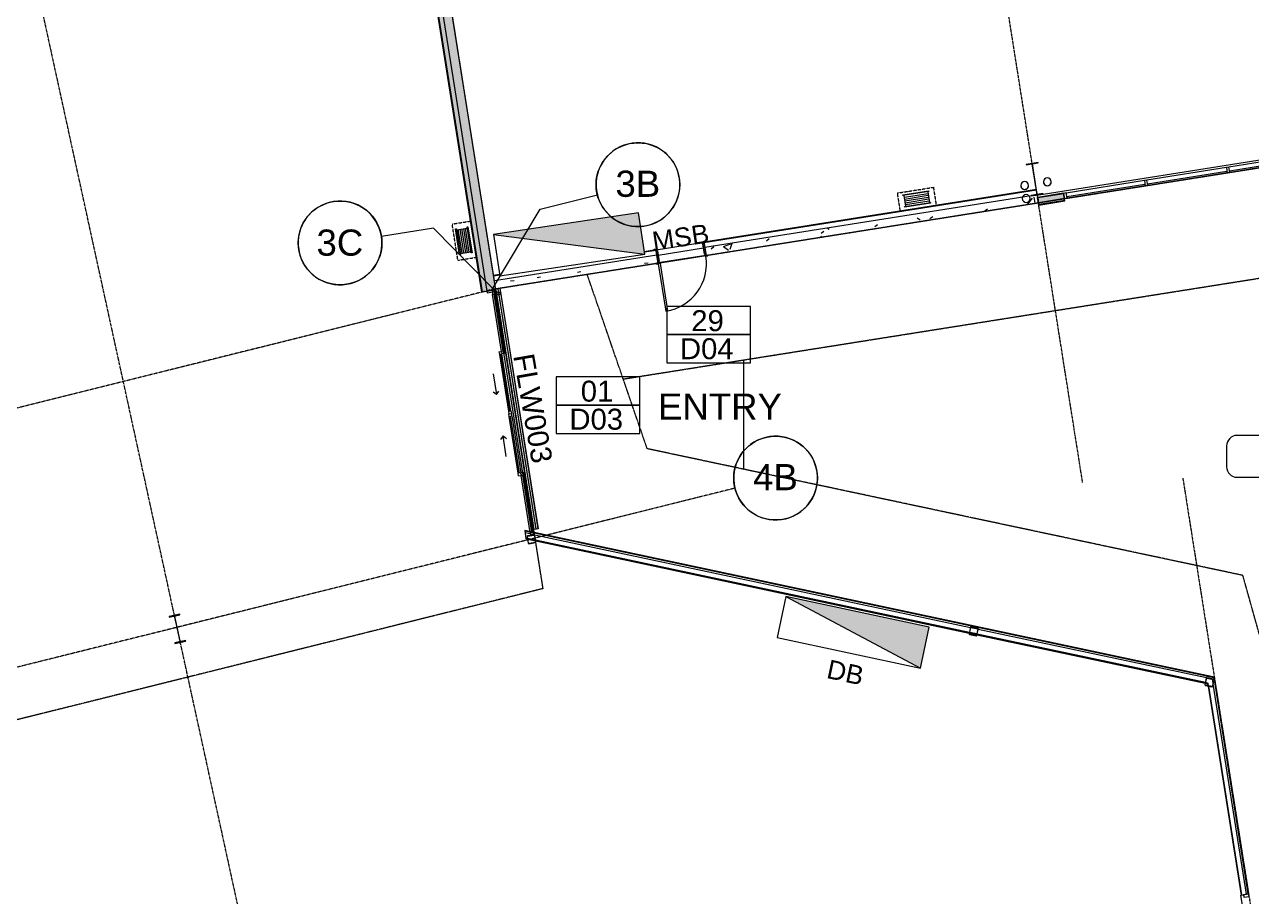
# Model space of a CAD drawing. Header units: millimetres. Extents: x -2612262 to -2065320, y 3717813 to 4283368.
# Drawn here: x -2328740 to -2305294, y 3987415 to 4004065 of the extents above; entities that cross this region are included whole.
import ezdxf

# ---------------------------------------------------------------- set-up
doc = ezdxf.new("R2010")
doc.units = ezdxf.units.MM
for name, pattern in [('Aligning Line', [3.2004, 1.6002, -1.6002]), ('Grid Line', [21, 12, -3, 3, -3]), ('Hidden', [6, 4, -2]), ('Overhead', [4, 2.5, -1.5])]:
    doc.linetypes.add(name, pattern=pattern)
for name, color, linetype, lineweight in [('A-ANNO-DIMS', 211, 'Continuous', 5), ('A-ANNO-DIMS-200', 211, 'Continuous', 5), ('A-ANNO-KEYN', 231, 'Continuous', 5), ('A-DETL', 90, 'Continuous', 18), ('A-DETL-GENF', 92, 'Continuous', 5), ('A-DOOR', 31, 'Continuous', 5), ('A-DOOR-FRAM', 31, 'Continuous', 5), ('A-DOOR-IDEN', 31, 'Continuous', 5), ('A-FLOR', 192, 'Continuous', 5), ('A-FLOR-IDEN', 11, 'Continuous', 5), ('A-FLOR-OVHD', 1, 'Overhead', 13), ('A-GENM', 13, 'Continuous', 5), ('A-GENM-HDLN', 13, 'Hidden', 5), ('A-GLAZ', 151, 'Continuous', 5), ('A-GLAZ-CURT', 52, 'Continuous', 5), ('A-GLAZ-CWMG', 51, 'Continuous', 5), ('A-WALL', 113, 'Continuous', 5), ('A-WALL-FNSH', 113, 'Continuous', 13), ('A-WALL-PATT', 111, 'Continuous', 13), ('G-ANNO-REFR', 1, 'Aligning Line', 5), ('G-ANNO-TEXT', 231, 'Continuous', 5), ('P-SANR-FIXT', 6, 'Continuous', 5), ('P-SANR-FIXT-HDLN', 131, 'Hidden', 5), ('S-BEAM', 12, 'Continuous', 5), ('S-COLS', 52, 'Continuous', 5), ('S-GRID', 1, 'Continuous', 5), ('S-GRID-IDEN', 1, 'Continuous', 5)]:
    doc.layers.add(name, color=color, linetype=linetype, lineweight=lineweight)
doc.styles.add('Arial', font='arial.ttf', dxfattribs={"height": 500})
doc.styles.add('Arial_2', font='arial.ttf', dxfattribs={"height": 400})
doc.styles.add('Arial_4', font='arial.ttf', dxfattribs={"height": 360})
doc.dimstyles.new('2_5-Diagonal-_deg_-Decimal_O', dxfattribs={"dimscale": 304.8, "dimtxt": 510.1297, "dimasz": 0.984252, "dimexe": 0.656168, "dimexo": 0.0625, "dimgap": 0.984252, "dimtad": 1, "dimdec": 0, "dimzin": 0, "dimdsep": 46, "dimtxsty": 'Arial', "dimblk1": 'OBLIQUE', "dimblk2": 'OBLIQUE', "dimsah": 1, "dimcen": 0.09, "dimdle": 0.656168, "dimazin": 0, "dimtfac": 1, "dimtdec": 4, "dimtix": 1, "dimtmove": 0, "dimatfit": 3, "dimfxl": 3.28084, "dimfxlon": 1, "dimtvp": 1, "dimtfill": 1, "dimtolj": 1, "dimtzin": 0, "dimlwd": 15, "dimlwe": 15, "dimarcsym": 2})
picture_1 = doc.add_image_def('image1.jpg', size_in_pixel=(6528, 5638))
pattern_1 = [(50, (0, 0), (1457.47236, -127.5124), [152.4, -1676.4]), (355, (0, 0), (-281.9423, 1528.4541), [121.92, -1341.12]), (100.451, (121.5, -10.6), (1175.54118, 1400.9327), [129.52, -1424.721]), (46.184, (0, 406.4), (2168.6325, -336.3419), [228.6, -2514.6]), (96.636, (180.7, 378.4), (1899.2207, 1979.4208), [194.28, -2137.081]), (351.184, (0, 406.4), (1899.2401, 1979.4025), [182.88, -2011.68]), (21, (203.2, 304.8), (1212.9148, -818.1215), [152.4, -1676.4]), (326, (203.2, 304.8), (494.41695, 1473.50445), [121.92, -1341.12]), (71.451, (304.3, 236.6), (1707.33713, 655.36968), [129.52, -1424.721]), (37.5, (0, 0), (24.709387, 676.44024), [67.056, -1257.808, 67.056, -1294.384, -1346.2]), (37.5, (0, 0), (24.709387, 676.44024), [-2686.304, 67.056, -1279.144]), (7.5, (0, 0), (534.55775, 801.44425), [67.056, -709.168, 67.056, -1227.328, -513.08]), (7.5, (0, 0), (534.55775, 801.44425), [-2070.608, 67.056, -446.024]), (327.5, (-453.14, 0), (1084.727506, -45.831226), [67.056, -440.944, 67.056, -1517.904, -2103.12]), (327.5, (-453.14, 0), (1084.727506, -45.831226), [-2092.96, 67.056, -2036.064]), (317.5, (-656.3, 0), (1185.03465, 203.41354), [67.056, -593.344, 67.056, -985.52, -1493.52]), (317.5, (-656.3, 0), (1185.03465, 203.41354), [-1712.976, 67.056, -1426.464])]
pattern_2 = [(0, (0, 0), (812.8, 203.2), [67.056, -542.544, 67.056, -542.544, -3251.2]), (0, (0, 0), (812.8, 203.2), [-1219.2, 67.056, -1152.144, 67.056, -542.544, -1422.4]), (0, (0, 0), (812.8, 203.2), [-3048, 67.056, -339.344, 67.056, -948.944]), (120, (304.8, 101.6), (-582.376362, 602.305448), [67.056, -542.544, 67.056, -542.544, -3251.2]), (120, (304.8, 101.6), (-582.376362, 602.305448), [-1219.2, 67.056, -1152.144, 67.056, -542.544, -1422.4]), (120, (304.8, 101.6), (-582.376362, 602.305448), [-3048, 67.056, -339.344, 67.056, -948.944]), (240, (406.4, 508), (-230.423638, -805.505448), [67.056, -542.544, 67.056, -542.544, -3251.2]), (240, (406.4, 508), (-230.423638, -805.505448), [-1219.2, 67.056, -1152.144, 67.056, -542.544, -1422.4]), (240, (406.4, 508), (-230.423638, -805.505448), [-3048, 67.056, -339.344, 67.056, -948.944])]

# ---------------------------------------------------------------- blocks, each defined once
blk = doc.blocks.new('Structural Framing 16 - Structural Framing 1-1145737-GA - Part B')
at = {"layer": 'S-BEAM', "lineweight": 13}
for p, q in [((-2309372, 4001432), (-2309599, 4001396)), ((-2309599, 4001396), (-2309598, 4001386)), ((-2309598, 4001386), (-2309489, 4001403)), ((-2309489, 4001403), (-2309397, 4000820)), ((-2309479, 4001405), (-2309370, 4001422)), ((-2309387, 4000822), (-2309479, 4001405)), ((-2309370, 4001422), (-2309372, 4001432)), ((-2309397, 4000820), (-2309505, 4000803)), ((-2309505, 4000803), (-2309504, 4000793)), ((-2309504, 4000793), (-2309277, 4000829)), ((-2309278, 4000839), (-2309387, 4000822)), ((-2309277, 4000829), (-2309278, 4000839))]:
    blk.add_line(p, q, dxfattribs=at)
blk = doc.blocks.new('aba - Plumbing Fixtures - Strip Drain - Stormtech - Custom Ass - FLW003 _Doors_-2656993-GA - Part B')
at = {"layer": 'A-GENM'}
blk.add_circle((0, -95), 30, dxfattribs=at)
at = {"layer": 'A-GENM-HDLN'}
blk.add_line((0, 0), (0, -4663), dxfattribs=at)
at = {"layer": 'P-SANR-FIXT'}
for p, q in [((-38, -4653), (-38, 0)), ((0, 0), (0, -4653)), ((38, 0), (38, -4653)), ((41, 0), (41, -4653)), ((-41, -20), (-41, -4653)), ((-38, -4653), (-41, -4653)), ((41, -4653), (38, -4653))]:
    blk.add_line(p, q, dxfattribs=at)
blk = doc.blocks.new('SHS-Square Hollow Section-Column - 150x150xSHS-1615467-GA - Part B')
at = {"layer": 'S-COLS'}
h = blk.add_hatch(dxfattribs=at)
h.set_pattern_fill('FP_12', color=256, style=0, pattern_type=2)
h.set_pattern_definition([(36, (1665640.24, -4307849.8), (-418.03287, 575.37289), []), (36, (1665759.45, -4307097.16), (-418.03287, 575.37289), [])])
h.paths.add_polyline_path([(65, -75), (72, -72), (75, -65), (69, -69)])
h.paths.add_polyline_path([(-65, -75), (65, -75), (65, -70), (-65, -70)])
h.paths.add_polyline_path([(-65, -75), (-69, -69), (-75, -65), (-72, -72)])
h.paths.add_polyline_path([(-75, 65), (-69, 69), (-65, 75), (-72, 72)])
h.paths.add_polyline_path([(-75, -65), (-70, -65), (-70, 65), (-75, 65)])
h.paths.add_polyline_path([(75, 65), (72, 72), (65, 75), (69, 69)])
h.paths.add_polyline_path([(70, -65), (75, -65), (75, 65), (70, 65)])
h.paths.add_polyline_path([(-65, 70), (65, 70), (65, 75), (-65, 75)])
at = {"layer": 'S-COLS', "lineweight": 15}
for p, q in [((-75, 65), (-75, -65)), ((-70, -65), (-70, 65)), ((65, 75), (-65, 75)), ((-65, 70), (65, 70)), ((70, 65), (70, -65)), ((75, -65), (75, 65)), ((65, -70), (-65, -70)), ((-65, -75), (65, -75))]:
    blk.add_line(p, q, dxfattribs=at)
for centre, radius, start, end in [((-65, 65), 10, 90, 180), ((-65, 65), 5, 90, 180), ((65, 65), 10, 360, 90), ((65, 65), 5, 0, 90), ((-65, -65), 10, 180, 270), ((-65, -65), 5, 180, 270), ((65, -65), 5, 270, 0), ((65, -65), 10, 270, 360)]:
    blk.add_arc(centre, radius, start, end, dxfattribs=at)
blk = doc.blocks.new('SHS-Square Hollow Section-Column - 150x150xSHS-2903734-GA - Part B')
at = {"layer": 'S-COLS'}
h = blk.add_hatch(dxfattribs=at)
h.set_pattern_fill('FP_13', color=256, style=0, pattern_type=2)
h.set_pattern_definition([(57, (3090192.8, -3424833.7), (-596.46251, 387.34728), []), (57, (3090034.4, -3424088.35), (-596.46251, 387.34728), [])])
h.paths.add_polyline_path([(65, -75), (72, -72), (75, -65), (69, -69)])
h.paths.add_polyline_path([(-65, -75), (-69, -69), (-75, -65), (-72, -72)])
h.paths.add_polyline_path([(65, -75), (65, -70), (-65, -70), (-65, -75)])
h.paths.add_polyline_path([(75, 65), (72, 72), (65, 75), (69, 69)])
h.paths.add_polyline_path([(75, -65), (75, 65), (70, 65), (70, -65)])
h.paths.add_polyline_path([(-75, 65), (-69, 69), (-65, 75), (-72, 72)])
h.paths.add_polyline_path([(-70, -65), (-70, 65), (-75, 65), (-75, -65)])
h.paths.add_polyline_path([(65, 70), (65, 75), (-65, 75), (-65, 70)])
at = {"layer": 'S-COLS', "lineweight": 15}
for p, q in [((-75, 65), (-75, -65)), ((-70, -65), (-70, 65)), ((65, 75), (-65, 75)), ((-65, 70), (65, 70)), ((70, 65), (70, -65)), ((75, -65), (75, 65)), ((65, -70), (-65, -70)), ((-65, -75), (65, -75))]:
    blk.add_line(p, q, dxfattribs=at)
for centre, radius, start, end in [((-65, 65), 10, 90, 180), ((-65, 65), 5, 90, 180), ((65, 65), 10, 360, 90), ((65, 65), 5, 0, 90), ((-65, -65), 10, 180, 270), ((-65, -65), 5, 180, 270), ((65, -65), 10, 270, 360), ((65, -65), 5, 270, 0)]:
    blk.add_arc(centre, radius, start, end, dxfattribs=at)
blk = doc.blocks.new('SHS-Square Hollow Section-Column - 150x150xSHS-2903735-GA - Part B')
at = {"layer": 'S-COLS', "lineweight": 15}
for p, q in [((-75, 65), (-75, -65)), ((-70, -65), (-70, 65)), ((65, 75), (-65, 75)), ((-65, 70), (65, 70)), ((70, 65), (70, -65)), ((75, -65), (75, 65)), ((65, -70), (-65, -70)), ((-65, -75), (65, -75))]:
    blk.add_line(p, q, dxfattribs=at)
for centre, radius, start, end in [((-65, 65), 10, 90, 180), ((-65, 65), 5, 90, 180), ((65, 65), 10, 360, 90), ((65, 65), 5, 0, 90), ((-65, -65), 10, 180, 270), ((-65, -65), 5, 180, 270), ((65, -65), 5, 270, 0), ((65, -65), 10, 270, 360)]:
    blk.add_arc(centre, radius, start, end, dxfattribs=at)
blk = doc.blocks.new('Downpipe - Straight - 01 - 150D-V37-GA - Part B')
at = {"layer": 'P-SANR-FIXT'}
for start, end in [(0, 180), (360, 180), (180, 0), (180, 360)]:
    blk.add_arc((-40, 100), 75, start, end, dxfattribs=at)
blk = doc.blocks.new('Downpipe - Straight - 01 - 150D-1488954-GA - Part B')
at = {"layer": 'P-SANR-FIXT'}
for start, end in [(0, 180), (360, 180), (180, 0), (180, 360)]:
    blk.add_arc((-40, 100), 75, start, end, dxfattribs=at)
blk = doc.blocks.new('Plumbing_FHR_AAA - 500mm Dia x 240mm D-1645371-GA - Part B')
at = {"layer": 'P-SANR-FIXT'}
for p, q in [((-125, 439), (375, 439)), ((-125, 424), (-125, 439)), ((375, 424), (-125, 424)), ((-105, 424), (-105, 214)), ((-105, 389), (355, 389)), ((-105, 354), (355, 354)), ((-105, 319), (355, 319)), ((-105, 284), (355, 284)), ((-105, 249), (355, 249)), ((355, 424), (355, 214)), ((375, 439), (375, 424)), ((-125, 214), (375, 214)), ((-125, 199), (-125, 214)), ((375, 199), (-125, 199)), ((375, 214), (375, 199))]:
    blk.add_line(p, q, dxfattribs=at)
at = {"layer": 'P-SANR-FIXT-HDLN'}
for p, q in [((-225, 489), (-225, 138)), ((-225, 489), (475, 489)), ((475, 489), (475, 138))]:
    blk.add_line(p, q, dxfattribs=at)
blk = doc.blocks.new('Plumbing_FHR_AAA - 500mm Dia x 240mm D-1557692-GA - Part B')
at = {"layer": 'P-SANR-FIXT'}
for p, q in [((-125, 427), (375, 427)), ((-125, 412), (-125, 427)), ((375, 412), (-125, 412)), ((-105, 412), (-105, 202)), ((-105, 377), (355, 377)), ((-105, 342), (355, 342)), ((-105, 307), (355, 307)), ((-105, 272), (355, 272)), ((-105, 237), (355, 237)), ((355, 412), (355, 202)), ((375, 427), (375, 412)), ((-125, 202), (375, 202)), ((-125, 187), (-125, 202)), ((375, 187), (-125, 187)), ((375, 202), (375, 187))]:
    blk.add_line(p, q, dxfattribs=at)
at = {"layer": 'P-SANR-FIXT-HDLN'}
for p, q in [((-225, 477), (-225, 127)), ((-225, 477), (475, 477)), ((475, 477), (475, 127))]:
    blk.add_line(p, q, dxfattribs=at)
blk = doc.blocks.new('Structural Framing 25 - Structural Framing 1-1640794-GA - Part B')
at = {"layer": 'S-BEAM', "lineweight": 13}
for p, q in [((-2325773, 3992806), (-2325977, 3992761)), ((-2325977, 3992761), (-2325975, 3992748)), ((-2325975, 3992748), (-2325891, 3992766)), ((-2325874, 3992756), (-2325773, 3992293)), ((-2325764, 3992295), (-2325865, 3992758)), ((-2325854, 3992774), (-2325770, 3992793)), ((-2325770, 3992793), (-2325773, 3992806)), ((-2325784, 3992276), (-2325867, 3992258)), ((-2325867, 3992258), (-2325865, 3992245)), ((-2325865, 3992245), (-2325660, 3992290)), ((-2325663, 3992303), (-2325747, 3992284)), ((-2325660, 3992290), (-2325663, 3992303))]:
    blk.add_line(p, q, dxfattribs=at)
for centre, start, end in [((-2325888, 3992753), 12.3344, 102.3344), ((-2325851, 3992761), 102.3344, 192.3344), ((-2325787, 3992290), 282.3344, 12.3344), ((-2325750, 3992298), 192.3344, 282.3344)]:
    blk.add_arc(centre, 14, start, end, dxfattribs=at)
blk = doc.blocks.new('SD - OXXO - SD - OXXO 3800W-1750534-GA - Part B')
at = {"layer": 'A-DOOR'}
for p, q in [((-2350, -6), (-2379, -6)), ((-2379, -154), (-2350, -154)), ((-2350, -154), (-2350, -6))]:
    blk.add_line(p, q, dxfattribs=at)
at = {"layer": 'A-GLAZ'}
for p, q in [((-2350, -6), (-2350, -56)), ((-2350, -6), (-2300, -6)), ((-2350, -56), (-2300, -56)), ((-2300, -6), (-1200, -6)), ((-2300, -56), (-2300, -6)), ((-2300, -31), (-1200, -31)), ((-1200, -56), (-2300, -56)), ((-1200, -6), (-1150, -6)), ((-1200, -6), (-1200, -56)), ((-1200, -106), (-1200, -56)), ((-1200, -56), (-1150, -56)), ((-1200, -56), (-1150, -56)), ((-1200, -106), (-1150, -106)), ((-1150, -6), (-1150, -56)), ((-50, -56), (-1150, -56)), ((-1150, -56), (-1150, -106)), ((-1150, -81), (-50, -81)), ((-1150, -106), (-50, -106)), ((-400, -281), (-457, -224)), ((-50, -56), (0, -56)), ((-50, -106), (-50, -56)), ((-50, -106), (0, -106)), ((0, -106), (0, -56)), ((0, -106), (0, -56)), ((50, -56), (0, -56)), ((50, -106), (0, -106)), ((50, -56), (1150, -56)), ((50, -106), (50, -56)), ((1150, -81), (50, -81)), ((1150, -106), (50, -106)), ((400, -281), (457, -224)), ((1150, -6), (1150, -56)), ((1150, -6), (1200, -6)), ((1150, -56), (1200, -56)), ((1200, -56), (1150, -56)), ((1150, -56), (1150, -106)), ((1200, -106), (1150, -106)), ((1200, -6), (2300, -6)), ((1200, -56), (1200, -6)), ((1200, -31), (2300, -31)), ((2300, -56), (1200, -56)), ((1200, -106), (1200, -56)), ((2300, -6), (2350, -6)), ((2300, -6), (2300, -56)), ((2300, -56), (2350, -56)), ((2350, -6), (2350, -56)), ((-800, -281), (-400, -281)), ((-400, -281), (-457, -338)), ((400, -281), (457, -338)), ((800, -281), (400, -281))]:
    blk.add_line(p, q, dxfattribs=at)
blk = doc.blocks.new('Door-Hinge-Single - D02 2040x920x40 kickplate-2802986-GA - Part B')
at = {"layer": 'A-DOOR'}
for p, q in [((-460, -142), (-460, -1062)), ((-420, -142), (-460, -142)), ((-420, -1062), (-420, -142)), ((-460, -1062), (-420, -1062))]:
    blk.add_line(p, q, dxfattribs=at)
blk.add_arc((-460, -142), 920, 270, 0, dxfattribs=at)
blk = doc.blocks.new('X_Door-Frame-Metal - Standard-2852366-GA - Part B')
at = {"layer": 'A-DOOR-FRAM'}
for p, q in [((-500, 142), (-462, 142)), ((-500, 128), (-500, 142)), ((-485, 128), (-500, 128)), ((-498, 140), (-498, 130)), ((-464, 140), (-498, 140)), ((-498, 130), (-498, 140)), ((-498, 130), (-485, 130)), ((-485, 130), (-485, 128)), ((-464, 99), (-464, 140)), ((-439, 99), (-464, 99)), ((-462, 142), (-462, 101)), ((-462, 101), (-437, 101)), ((-439, -99), (-439, 99)), ((-437, 101), (-437, -101)), ((437, 101), (462, 101)), ((437, -101), (437, 101)), ((439, 99), (439, -99)), ((464, 99), (439, 99)), ((462, 142), (500, 142)), ((462, 101), (462, 142)), ((464, 140), (464, 99)), ((498, 140), (464, 140)), ((485, 128), (485, 130)), ((485, 130), (498, 130)), ((500, 128), (485, 128)), ((498, 130), (498, 140)), ((498, 140), (498, 130)), ((500, 142), (500, 128)), ((-500, -128), (-485, -128)), ((-500, -142), (-500, -128)), ((-462, -142), (-500, -142)), ((-498, -130), (-498, -140)), ((-485, -130), (-498, -130)), ((-498, -140), (-498, -130)), ((-498, -140), (-464, -140)), ((-485, -128), (-485, -130)), ((-464, -99), (-439, -99)), ((-464, -140), (-464, -99)), ((-462, -101), (-462, -142)), ((-437, -101), (-462, -101)), ((462, -101), (437, -101)), ((439, -99), (464, -99)), ((462, -142), (462, -101)), ((500, -142), (462, -142)), ((464, -99), (464, -140)), ((464, -140), (498, -140)), ((485, -128), (500, -128)), ((485, -130), (485, -128)), ((498, -130), (485, -130)), ((498, -140), (498, -130)), ((498, -130), (498, -140)), ((500, -128), (500, -142))]:
    blk.add_line(p, q, dxfattribs=at)
blk = doc.blocks.new('Downpipe - Straight - 01 - 150D-V38-GA - Part B')
at = {"layer": 'P-SANR-FIXT'}
for start, end in [(0, 180), (360, 180), (180, 0), (180, 360)]:
    blk.add_arc((-40, 100), 75, start, end, dxfattribs=at)
blk = doc.blocks.new('Rectangular Mullion - 50x100mm-1425435-GA - Part B')
at = {"layer": 'A-GLAZ-CWMG'}
for p, q in [((0, 50), (-50, 50)), ((-50, 50), (-50, -50)), ((0, -50), (0, 50)), ((-50, -50), (0, -50))]:
    blk.add_line(p, q, dxfattribs=at)
blk = doc.blocks.new('System Panel - Glazed-2654292-GA - Part B')
at = {"layer": 'A-GLAZ-CURT'}
for p, q in [((756, -24), (-756, -24)), ((-756, -24), (-756, -49)), ((-756, -49), (756, -49)), ((756, -49), (756, -24))]:
    blk.add_line(p, q, dxfattribs=at)
blk = doc.blocks.new('System Panel - Glazed-2654293-GA - Part B')
at = {"layer": 'A-GLAZ-CURT'}
for p, q in [((768, -24), (-768, -24)), ((-768, -24), (-768, -49)), ((-768, -49), (768, -49)), ((768, -49), (768, -24))]:
    blk.add_line(p, q, dxfattribs=at)
blk = doc.blocks.new('Rectangular Mullion - 50x100mm-2654290-GA - Part B')
at = {"layer": 'A-GLAZ-CWMG'}
for p, q in [((-2296970, 4002728), (-2298463, 4002491)), ((-2296955, 4002629), (-2298448, 4002393))]:
    blk.add_line(p, q, dxfattribs=at)
blk = doc.blocks.new('Rectangular Mullion - 50x100mm-2654291-GA - Part B')
at = {"layer": 'A-GLAZ-CWMG'}
for p, q in [((-2295403, 4002976), (-2296921, 4002736)), ((-2295388, 4002877), (-2296905, 4002637))]:
    blk.add_line(p, q, dxfattribs=at)
blk = doc.blocks.new('Rectangular Mullion - 50x100mm-1167181-GA - Part B')
at = {"layer": 'A-GLAZ-CWMG'}
for p, q in [((0, 50), (-50, 50)), ((-50, 50), (-50, -50)), ((0, -50), (0, 50)), ((-50, -50), (0, -50))]:
    blk.add_line(p, q, dxfattribs=at)
blk = doc.blocks.new('Rectangular Mullion - 50x100mm-1167177-GA - Part B')
at = {"layer": 'A-GLAZ-CWMG'}
for p, q in [((-25, 50), (25, 50)), ((-25, -50), (-25, 50)), ((25, 50), (25, -50)), ((25, -50), (-25, -50))]:
    blk.add_line(p, q, dxfattribs=at)
blk = doc.blocks.new('Grid - A1-203820-GA - Part B')
at = {"layer": 'S-GRID-IDEN'}
blk.add_circle((0, 0), 4, dxfattribs=at)
for start, end in [(360, 180), (180, 360)]:
    blk.add_arc((0, 0), 4, start, end, dxfattribs=at)
blk = doc.blocks.new('DIMBLOCK1-GA - Part B')
at = {"layer": 'A-ANNO-DIMS-200', "lineweight": 15}
for p, q in [((-2327823, 4050069), (-2327874, 4050388)), ((-2327823, 4050069), (-2327948, 4049898)), ((-2327823, 4050069), (-2327698, 4050241)), ((-2327823, 4050069), (-2327823, 4050069)), ((-2327823, 4050069), (-2327792, 4049872)), ((-2337983, 4048155), (-2338052, 4048471)), ((-2337983, 4048155), (-2337869, 4048334)), ((-2337983, 4048155), (-2338098, 4047977)), ((-2337983, 4048155), (-2337941, 4047960))]:
    blk.add_line(p, q, dxfattribs=at)
for start, end in [(98.93584, 102.39889), (99.00033, 102.33441)]:
    blk.add_arc((-2300024, 3874558), 177699, start, end, dxfattribs=at)
at = {"layer": 'A-ANNO-DIMS-200', "color": 0, "lineweight": 15, "insert": (-2333895, 4049968), "char_height": 500, "width": 1958.9, "attachment_point": 1, "rotation": 10.6674, "line_spacing_factor": 0.941778, "style": 'Arial', "bg_fill": 3, "box_fill_scale": 1.25, "bg_fill_color": 256, "bg_fill_true_color": 13158600, "bg_fill_transparency": 0}
blk.add_mtext('3.33°', dxfattribs=at)
blk = doc.blocks.new('_Oblique')
at = {"color": 0, "linetype": 'ByBlock', "lineweight": -2}
blk.add_line((-0.5, -0.5), (0.5, 0.5), dxfattribs=at)
blk = doc.blocks.new('DIMBLOCK2-GA - Part B')
at = {"layer": 'A-ANNO-DIMS-200', "lineweight": 15}
for p, q in [((-2337980, 4048142), (-2338057, 4048493)), ((-2337980, 4048142), (-2337866, 4048320)), ((-2337980, 4048142), (-2338095, 4047963)), ((-2337980, 4048142), (-2337980, 4048142)), ((-2337980, 4048142), (-2337938, 4047946)), ((-2348008, 4045641), (-2348105, 4045988)), ((-2348008, 4045641), (-2347904, 4045826)), ((-2348008, 4045641), (-2348112, 4045457)), ((-2348008, 4045641), (-2347954, 4045449))]:
    blk.add_line(p, q, dxfattribs=at)
for start, end in [(102.26992, 105.7319), (102.33441, 105.66741)]:
    blk.add_arc((-2300024, 3874558), 177685, start, end, dxfattribs=at)
at = {"layer": 'A-ANNO-DIMS-200', "color": 0, "lineweight": 15, "insert": (-2344034, 4047688), "char_height": 500, "width": 1958.9, "attachment_point": 1, "rotation": 14.0009, "line_spacing_factor": 0.941778, "style": 'Arial', "bg_fill": 3, "box_fill_scale": 1.25, "bg_fill_color": 256, "bg_fill_true_color": 13158600, "bg_fill_transparency": 0}
blk.add_mtext('3.33°', dxfattribs=at)
blk = doc.blocks.new('Floor Tag - Wall Tag 17W-1171940-GA - Part B')
at = {"layer": 'A-FLOR-IDEN'}
for p, q in [((7.5, 2), (-7.5, 2)), ((-8.5, 1), (-8.5, -1)), ((8.5, -1), (8.5, 1)), ((-7.5, -2), (7.5, -2))]:
    blk.add_line(p, q, dxfattribs=at)
for centre, start, end in [((-7.5, 1), 90, 180), ((7.5, 1), 360, 90), ((-7.5, -1), 180, 270), ((7.5, -1), 270, 0)]:
    blk.add_arc(centre, 1, start, end, dxfattribs=at)
blk = doc.blocks.new('AA_DOOR_MARK _ TYPE MARK_HA2 - Mark _ Type Mark-1751130-GA - Part B')
at = {"layer": 'A-DOOR-IDEN'}
for p, q in [((4, 2.7), (-4, 2.7)), ((-4, 2.7), (-4, 0)), ((4, 0), (4, 2.7)), ((4, 0), (-4, 0)), ((4, -2.7), (4, 0)), ((-4, 0), (4, 0)), ((-4, 0), (-4, -2.7)), ((-4, -2.7), (4, -2.7))]:
    blk.add_line(p, q, dxfattribs=at)

msp = doc.modelspace()

# ---------------------------------------------------------------- hatches: boundary and pattern name
at = {"layer": 'A-DETL-GENF'}
for points in [[(-2316889.4, 3999677.9), (-2317007.6, 4000469.1), (-2319776.8, 4000055.2), (-2318511.1, 3999889.8)], [(-2311620.6, 3991776.5), (-2311454.3, 3992559.1), (-2314193.1, 3993141.2)]]:
    msp.add_hatch(color=7, dxfattribs=at).paths.add_polyline_path(points)
at = {"layer": 'A-WALL-PATT', "lineweight": 5}
h = msp.add_hatch(dxfattribs=at)
h.set_pattern_fill('FP_1', color=256, style=0, pattern_type=2)
h.set_pattern_definition(pattern_2)
h.paths.add_polyline_path([(-2320007.9, 3998957.7), (-2319996.1, 3998959.6), (-2325953.2, 4036570), (-2325964.9, 4036567.1), (-2320150, 3999854.5)])
at = {"layer": 'A-WALL-PATT'}
for points in [[(-2319996.1, 3998959.6), (-2319907.2, 3998973.6), (-2325865.5, 4036591.8), (-2325953.2, 4036570), (-2320137.8, 3999854.5)], [(-2309361.6, 4000662.9), (-2308867.7, 4000741.1), (-2308882.1, 4000832), (-2309376, 4000753.7), (-2309361.7, 4000663.9)]]:
    msp.add_hatch(color=256, dxfattribs=at).paths.add_polyline_path(points)
at = {"layer": 'A-WALL-PATT', "lineweight": 5}
h = msp.add_hatch(dxfattribs=at)
h.set_pattern_fill('FP_2', color=256, style=0, pattern_type=2)
h.set_pattern_definition(pattern_1)
h.paths.add_polyline_path([(-2322930.1, 4018698.3), (-2322950.4, 4018826.7), (-2322945.4, 4018826.7), (-2322925.2, 4018699)])
h.paths.add_polyline_path([(-2322918.7, 4018690), (-2322926.1, 4018691.7), (-2322930.1, 4018698.3), (-2322923.2, 4018695.8), (-2322919.5, 4018691)])
h.paths.add_polyline_path([(-2319907.2, 3998973.6), (-2319734.3, 3999001), (-2322854.5, 4018700.1), (-2322918.7, 4018690), (-2322918.7, 4018695), (-2322855.3, 4018705.1), (-2322877.2, 4018843.3), (-2322941.4, 4018833.2), (-2322942.1, 4018838.1), (-2322877.9, 4018848.3), (-2325695.1, 4036634.3), (-2325865.5, 4036591.8), (-2320046.7, 3999854.5)])
h.paths.add_polyline_path([(-2322950.4, 4018826.7), (-2322948.7, 4018834.1), (-2322942.1, 4018838.1), (-2322945.5, 4018830.5), (-2322949.4, 4018827.4)])
h = msp.add_hatch(dxfattribs=at)
h.set_pattern_fill('FP_1', color=256, style=0, pattern_type=2)
h.set_pattern_definition(pattern_2)
h.paths.add_polyline_path([(-2319775.3, 3999259.5), (-2319660.7, 3999278.1), (-2319662.4, 3999289.5), (-2319776.8, 3999269.5), (-2319776, 3999264)])
h.paths.add_polyline_path([(-2316895, 3999715.7), (-2316672.9, 3999750.9), (-2316676.8, 3999762.4), (-2316896.6, 3999726.7)])
h.paths.add_polyline_path([(-2315756.4, 3999896), (-2315552.4, 3999928.3), (-2309399.6, 4000902.9), (-2309401.5, 4000914.7), (-2315758.2, 3999907.9)])
h = msp.add_hatch(dxfattribs=at)
h.set_pattern_fill('FP_2', color=256, style=0, pattern_type=2)
h.set_pattern_definition(pattern_1)
h.paths.add_polyline_path([(-2319737.4, 3999020.5), (-2316635.1, 3999511.8), (-2316658.5, 3999660), (-2319760.9, 3999168.6)])
h.paths.add_polyline_path([(-2315718.5, 3999657), (-2309361.7, 4000663.9), (-2309385.2, 4000812), (-2315742, 3999805.2), (-2315722.5, 3999682.4)])
h = msp.add_hatch(dxfattribs=at)
h.set_pattern_fill('FP_1', color=256, style=0, pattern_type=2)
h.set_pattern_definition(pattern_2)
h.paths.add_polyline_path([(-2306009.1, 3991593.5), (-2306010.6, 3991603), (-2319182.2, 3994402.7), (-2319180.7, 3994393.2), (-2306045.8, 3991601.3)])
h = msp.add_hatch(dxfattribs=at)
h.set_pattern_fill('FP_1', color=256, style=0, pattern_type=2)
h.set_pattern_definition(pattern_2)
h.paths.add_polyline_path([(-2306131.4, 3991477.4), (-2306133.4, 3991490.1), (-2306169.4, 3991497.7), (-2306171.8, 3991486), (-2306151.5, 3991481.6)])
h.paths.add_polyline_path([(-2306176.7, 3991487), (-2306174.2, 3991498.7), (-2310536.6, 3992426), (-2310539.1, 3992414.2), (-2306183.4, 3991488.4)])
h.paths.add_polyline_path([(-2310544, 3992415.3), (-2310541.9, 3992427.1), (-2310678.4, 3992456.1), (-2310680.9, 3992444.4), (-2310546.8, 3992415.9)])
h.paths.add_polyline_path([(-2310685.8, 3992445.4), (-2310683.3, 3992457.2), (-2318973.9, 3994219.4), (-2318971.9, 3994206.7), (-2310688.6, 3992446)])
h.paths.add_polyline_path([(-2318977.1, 3994207.8), (-2318979.2, 3994220.5), (-2319125.8, 3994251.7), (-2319123.8, 3994239), (-2318993.5, 3994211.3)])
h.paths.add_polyline_path([(-2319129.1, 3994240.1), (-2319131.8, 3994252.9), (-2319159.4, 3994258.8), (-2319157.4, 3994246.1), (-2319131.8, 3994240.7)])
h = msp.add_hatch(dxfattribs=at)
h.set_pattern_fill('FP_1', color=256, style=0, pattern_type=2)
h.set_pattern_definition(pattern_2)
h.paths.add_polyline_path([(-2305492.4, 3987441.5), (-2305480.5, 3987443.4), (-2306111.8, 3991430.1), (-2306124.4, 3991432.8), (-2305741.7, 3989016.2)])
h.paths.add_polyline_path([(-2306112.6, 3991435.4), (-2306120.9, 3991487.4), (-2306133.4, 3991490.1), (-2306125.1, 3991438.1)])
h = msp.add_hatch(dxfattribs=at)
h.set_pattern_fill('FP_1', color=256, style=0, pattern_type=2)
h.set_pattern_definition(pattern_2)
h.paths.add_polyline_path([(-2305355.1, 3987463.3), (-2305346.2, 3987464.7), (-2306001.2, 3991601), (-2306010.6, 3991603), (-2305741.7, 3989905)])

# ---------------------------------------------------------------- linework, layer by layer
at = {"layer": 'A-DETL', "lineweight": 5}
for p, q in [((-2317007.6, 4000469.1), (-2319776.8, 4000055.2)), ((-2316889.4, 3999677.9), (-2317007.6, 4000469.1)), ((-2319776.8, 4000055.2), (-2319658.6, 3999264)), ((-2319776.8, 4000055.2), (-2316889.4, 3999677.9)), ((-2319658.6, 3999264), (-2316889.4, 3999677.9)), ((-2314193.1, 3993141.2), (-2314359.4, 3992358.7)), ((-2311454.3, 3992559.1), (-2314193.1, 3993141.2)), ((-2314193.1, 3993141.2), (-2311620.6, 3991776.5)), ((-2314359.4, 3992358.7), (-2311620.6, 3991776.5)), ((-2311620.6, 3991776.5), (-2311454.3, 3992559.1))]:
    msp.add_line(p, q, dxfattribs=at)
at = {"layer": 'A-FLOR'}
for p, q in [((-2309276.6, 4000829.2), (-2299298.1, 4002409.7)), ((-2316658.5, 3999660), (-2316633.8, 3999663.9)), ((-2316633.1, 3999512.1), (-2315720.5, 3999656.7)), ((-2316631.9, 3999664.2), (-2315768.6, 3999800.9)), ((-2315766.7, 3999801.2), (-2315742, 3999805.2)), ((-2319036.5, 3994371.7), (-2319764.4, 3998967)), ((-2318999.9, 3994363.9), (-2319734.3, 3999001)), ((-2319009.5, 3994424.9), (-2319734.3, 3999001)), ((-2319655.7, 3999033.4), (-2318927.8, 3994437.8)), ((-2318927.8, 3994437.8), (-2319009.5, 3994424.9)), ((-2306003.9, 3991602), (-2306231.9, 3991650)), ((-2305497.2, 3987440.8), (-2305492.4, 3987441.5)), ((-2302695.9, 3969737.9), (-2305497.2, 3987440.8))]:
    msp.add_line(p, q, dxfattribs=at)
at = {"layer": 'A-FLOR-OVHD'}
for p, q in [((-2318830.4, 3993294), (-2325995, 4038527.9)), ((-2318830.4, 3993294), (-2325995, 4038527.9)), ((-2319811.5, 3999008.7), (-2229984.8, 4013236.4)), ((-2319811.5, 3999008.7), (-2229984.8, 4013236.4)), ((-2317299.5, 3997296.5), (-2298500.4, 4000274.1)), ((-2315000.3, 3997660.7), (-2298500.4, 4000274.1)), ((-2316841, 3995964.9), (-2317988.5, 3999297.5)), ((-2316841, 3995964.9), (-2317988.5, 3999297.5)), ((-2315000.3, 3997660.7), (-2315000.3, 3995573.6)), ((-2305458.3, 3993545.4), (-2316841, 3995964.9)), ((-2305458.3, 3993545.4), (-2316841, 3995964.9)), ((-2298165.6, 3967543.9), (-2305458.3, 3993545.4)), ((-2298165.6, 3967543.9), (-2305458.3, 3993545.4)), ((-2318830.4, 3993294), (-2339163.9, 3988226.7)), ((-2318830.4, 3993294), (-2339163.9, 3988226.7))]:
    msp.add_line(p, q, dxfattribs=at)
at = {"layer": 'A-WALL'}
for p, q in [((-2325953.2, 4036570), (-2319996.1, 3998959.6)), ((-2309399.6, 4000902.9), (-2315756.4, 3999896)), ((-2308882.1, 4000832), (-2309376, 4000753.7)), ((-2309361.7, 4000663.9), (-2309377.9, 4000765.6)), ((-2309377.9, 4000765.6), (-2309361.7, 4000663.9)), ((-2308867.7, 4000741.1), (-2309361.6, 4000662.9)), ((-2308862.3, 4000706.5), (-2309356.1, 4000628.3)), ((-2316672.8, 3999763), (-2315760.2, 3999907.6)), ((-2316672.9, 3999750.9), (-2316895, 3999715.7)), ((-2315720.5, 3999656.7), (-2316633.1, 3999512.1)), ((-2319660.6, 3999277.6), (-2319775.3, 3999259.5)), ((-2306154.7, 3991624.4), (-2319180.7, 3994393.2)), ((-2319003.9, 3994319.8), (-2319174.8, 3994356.1)), ((-2319131.1, 3994252.8), (-2319159.4, 3994258.8)), ((-2318979.2, 3994220.5), (-2319125.8, 3994251.7)), ((-2310664.2, 3992547.1), (-2318991.7, 3994317.2)), ((-2310683.3, 3992457.2), (-2318973.9, 3994219.4)), ((-2310541.5, 3992427), (-2310678.4, 3992456.1)), ((-2310521.9, 3992516.9), (-2310659.7, 3992546.2)), ((-2306174.2, 3991498.7), (-2310536.6, 3992426)), ((-2306152.6, 3991588.2), (-2310517.4, 3992516)), ((-2306133.4, 3991490.1), (-2306169.4, 3991497.7)), ((-2306154.7, 3991624.4), (-2306009.1, 3991593.5)), ((-2306133.4, 3991490.1), (-2306120.9, 3991487.4)), ((-2306112.6, 3991435.4), (-2306120.9, 3991487.4)), ((-2305480.5, 3987443.4), (-2306111.8, 3991430.1)), ((-2306028, 3991489.2), (-2306039.7, 3991563)), ((-2305389.7, 3987457.8), (-2306025.8, 3991475.5)), ((-2305355.1, 3987463.3), (-2306009.1, 3991593.5))]:
    msp.add_line(p, q, dxfattribs=at)
at = {"layer": 'A-WALL', "color": 250, "lineweight": 13}
for p, q in [((-2325849.2, 4036488.7), (-2319907.2, 3998973.6)), ((-2319760.9, 3999168.6), (-2322854.5, 4018700.1)), ((-2309385.2, 4000812), (-2315742, 3999805.2)), ((-2309377.9, 4000765.6), (-2309385.2, 4000812)), ((-2308884, 4000843.8), (-2309377.9, 4000765.6)), ((-2308860.9, 4000697.6), (-2308884, 4000843.8)), ((-2315718.5, 3999657), (-2309361.7, 4000663.9)), ((-2309361.7, 4000663.9), (-2309354.7, 4000619.4)), ((-2309354.7, 4000619.4), (-2308860.9, 4000697.6)), ((-2316658.5, 3999660), (-2319760.9, 3999168.6)), ((-2316639.5, 3999539.5), (-2316658.5, 3999660)), ((-2315742, 3999805.2), (-2315722.9, 3999684.7)), ((-2319737.4, 3999020.5), (-2316635.1, 3999511.8)), ((-2319907.2, 3998973.6), (-2319734.3, 3999001)), ((-2319734.3, 3999001), (-2319737.4, 3999020.5)), ((-2306156.2, 3991633.9), (-2319182.2, 3994402.7)), ((-2319182.2, 3994402.7), (-2319157.4, 3994246.1)), ((-2319157.4, 3994246.1), (-2319129.1, 3994240.1)), ((-2319123.8, 3994239), (-2318977.1, 3994207.8)), ((-2318971.9, 3994206.7), (-2310685.8, 3992445.4)), ((-2310680.9, 3992444.4), (-2310544, 3992415.3)), ((-2310539.1, 3992414.2), (-2306176.7, 3991487)), ((-2306171.8, 3991486), (-2306131.4, 3991477.4)), ((-2306001.2, 3991601), (-2306156.2, 3991633.9)), ((-2306131.4, 3991477.4), (-2306125.2, 3991438.1)), ((-2306124.4, 3991432.8), (-2305492.4, 3987441.5)), ((-2305346.2, 3987464.7), (-2306001.2, 3991601)), ((-2305492.4, 3987441.5), (-2305346.2, 3987464.7))]:
    msp.add_line(p, q, dxfattribs=at)
at = {"layer": 'A-WALL', "color": 7}
for p, q in [((-2309385.2, 4000812), (-2309399.6, 4000902.9)), ((-2315753.9, 3999880.2), (-2315742, 3999805.2)), ((-2316658.5, 3999660), (-2316670.4, 3999735)), ((-2319996.1, 3998959.6), (-2319907.2, 3998973.6))]:
    msp.add_line(p, q, dxfattribs=at)
at = {"layer": 'A-WALL-FNSH', "color": 7, "lineweight": 5}
for p, q in [((-2325948.5, 4036464), (-2320007.9, 3998957.7)), ((-2309401.5, 4000914.7), (-2315758.2, 3999907.9)), ((-2309399.6, 4000902.9), (-2309401.5, 4000914.7)), ((-2316674.8, 3999762.7), (-2316896.8, 3999727.5)), ((-2319662.4, 3999289.5), (-2319777.1, 3999271.3)), ((-2320007.9, 3998957.7), (-2319996.1, 3998959.6))]:
    msp.add_line(p, q, dxfattribs=at)
at = {"layer": 'S-GRID', "linetype": 'Grid Line'}
for p, q in [((-2318890.7, 3993674.7), (-2328032.3, 4051390.3)), ((-2320280.7, 3967197.3), (-2338193.8, 4049117.9)), ((-2319776.1, 3999014.3), (-2220382.6, 4014757.3)), ((-2319806.4, 3999003.7), (-2341054.4, 3993708.5)), ((-2315163.7, 3995211.2), (-2341779.2, 3988578.4))]:
    msp.add_line(p, q, dxfattribs=at)
at = {"layer": 'S-GRID'}
for p, q in [((-2318886, 4000541.9), (-2317793.8, 4000814.1)), ((-2319806.4, 3999003.7), (-2318886, 4000541.9)), ((-2320926.7, 4000177.4), (-2321920.3, 4000020)), ((-2319776.1, 3999014.3), (-2320926.7, 4000177.4))]:
    msp.add_line(p, q, dxfattribs=at)

# ---------------------------------------------------------------- block references
at = {"layer": 'A-DOOR'}
for name, p, rotation in [('X_Door-Frame-Metal - Standard-2852366-GA - Part B', (-2316196.7, 3999709.9), 9.000327706805146), ('Door-Hinge-Single - D02 2040x920x40 kickplate-2802986-GA - Part B', (-2316196.7, 3999709.9), 9.000327706805146), ('SD - OXXO - SD - OXXO 3800W-1750534-GA - Part B', (-2319381.9, 3996648.3), 279.0003277068039)]:
    msp.add_blockref(name, p, dxfattribs=dict(at, rotation=rotation))
at = {"layer": 'A-GLAZ-CURT', "rotation": 9.000328388142826}
for name, p in [('System Panel - Glazed-2654293-GA - Part B', (-2304957.9, 4001412)), ('System Panel - Glazed-2654293-GA - Part B', (-2306525, 4001163.8)), ('System Panel - Glazed-2654292-GA - Part B', (-2308079.8, 4000917.5))]:
    msp.add_blockref(name, p, dxfattribs=at)
at = {"layer": 'A-GLAZ-CWMG'}
for name, p in [('Rectangular Mullion - 50x100mm-2654291-GA - Part B', (-8803.6, -1394.4)), ('Rectangular Mullion - 50x100mm-2654291-GA - Part B', (-10370.7, -1642.6)), ('Rectangular Mullion - 50x100mm-2654290-GA - Part B', (-10370.7, -1642.6))]:
    msp.add_blockref(name, p, dxfattribs=at)
at = {"layer": 'A-GLAZ-CWMG', "extrusion": (0, 0, -1), "rotation": 170.9996716118572}
for p in [(2305741.5, 4001287.9), (2307308.6, 4001039.7)]:
    msp.add_blockref('Rectangular Mullion - 50x100mm-1167177-GA - Part B', p, dxfattribs=at)
at = {"layer": 'A-GLAZ-CWMG'}
for name, p, rotation in [('Rectangular Mullion - 50x100mm-1167181-GA - Part B', (-2308875.7, 4000791.5), 189.0003283881429), ('Rectangular Mullion - 50x100mm-1425435-GA - Part B', (-2305398.1, 3987456.5), 98.99773453047521)]:
    msp.add_blockref(name, p, dxfattribs=dict(at, rotation=rotation))
at = {"layer": 'P-SANR-FIXT'}
for name, p, rotation in [('Downpipe - Straight - 01 - 150D-V37-GA - Part B', (-2309668.9, 4001092.8), 180), ('Downpipe - Straight - 01 - 150D-V38-GA - Part B', (-2309234.3, 4001161.6), 180), ('Plumbing_FHR_AAA - 500mm Dia x 240mm D-1557692-GA - Part B', (-2311766.9, 4000411.5), 9.000327706805146), ('Plumbing_FHR_AAA - 500mm Dia x 240mm D-1645371-GA - Part B', (-2320011.1, 3999863), 99.00032838814495), ('aba - Plumbing Fixtures - Strip Drain - Stormtech - Custom Ass - FLW003 _Doors_-2656993-GA - Part B', (-2319696.5, 3999026.9), 9.00032770680246)]:
    msp.add_blockref(name, p, dxfattribs=dict(at, rotation=rotation))
msp.add_blockref('Downpipe - Straight - 01 - 150D-1488954-GA - Part B', (-2309558.7, 4000643.7), dxfattribs=at)
at = {"layer": 'S-BEAM'}
for name in ['Structural Framing 16 - Structural Framing 1-1145737-GA - Part B', 'Structural Framing 25 - Structural Framing 1-1640794-GA - Part B']:
    msp.add_blockref(name, (0, 0), dxfattribs=at)
at = {"layer": 'S-COLS'}
for name, p, rotation in [('SHS-Square Hollow Section-Column - 150x150xSHS-1615467-GA - Part B', (-2319052.5, 3994236.2), 9.000328388222727), ('SHS-Square Hollow Section-Column - 150x150xSHS-2903734-GA - Part B', (-2310601.7, 3992480.1), 347.9999999999521), ('SHS-Square Hollow Section-Column - 150x150xSHS-2903735-GA - Part B', (-2306096.5, 3991503.6), 347.9999999999521)]:
    msp.add_blockref(name, p, dxfattribs=dict(at, rotation=rotation))
at = {"layer": 'S-GRID-IDEN'}
for p, xscale, yscale, zscale, rotation in [((-2317017.5, 4001007.5), 199.9999999999999, 199.9999999999999, 199.9999999999999, 103.9934690902114), ((-2322710.4, 3999894.9), 199.9999999999998, 199.9999999999998, 199.9999999999998, 279.0003283881444), ((-2314387.5, 3995404.6), 199.9999999999999, 199.9999999999999, 199.9999999999999, 103.9934690902125)]:
    msp.add_blockref('Grid - A1-203820-GA - Part B', p, dxfattribs=dict(at, xscale=xscale, yscale=yscale, zscale=zscale, rotation=rotation))

# ---------------------------------------------------------------- texts
at = {"layer": 'G-ANNO-TEXT', "color": 7, "insert": (-2316633.7, 3997019.5), "char_height": 500, "width": 2870.041, "attachment_point": 1, "style": 'Arial'}
msp.add_mtext('ENTRY', dxfattribs=at)
at = {"layer": 'S-GRID-IDEN', "char_height": 500, "attachment_point": 1, "style": 'Arial'}
for s, insert, width in [('3B', (-2317447.7, 4001275.3), 1026.16), ('3C', (-2323160.8, 4000151.1), 1074.261), ('4B', (-2314817.6, 3995672.4), 1026.16)]:
    msp.add_mtext(s, dxfattribs=dict(at, insert=insert, width=width))

# ---------------------------------------------------------------- pictures from other files: only their frames are drawn
at = {"layer": 'G-ANNO-REFR'}
image = msp.add_image(picture_1, insert=(-2382054.9, 4283368.1), size_in_units=(433000, 373966.6), rotation=-122.11743, dxfattribs=at)
image.dxf.flags = 15

# ---------------------------------------------------------------- next in the draw order: dimensions: what is measured, and where the dimension line sits
at = {"layer": 'A-ANNO-DIMS', "lineweight": 15}
dim = msp.add_angular_dim_3p(base=(-2331222, 4049497.1), center=(-2300023.8, 3874558.4), p1=(-2327873.5, 4050387.9), p2=(-2338052.2, 4048470.6), dimstyle='2_5-Diagonal-_deg_-Decimal_O', override={"dimpost": '<>', "dimfxl": 10357.716246}, dxfattribs=at)
dim.commit()
dim.dimension.update_dxf_attribs({"geometry": 'DIMBLOCK1-GA - Part B', "text_midpoint": (-2333019.9, 4049732.1)})

# ---------------------------------------------------------------- next in the draw order: dimensions: what is measured, and where the dimension line sits
dim = msp.add_angular_dim_3p(base=(-2341338.9, 4047373.3), center=(-2300023.8, 3874558.4), p1=(-2338057.2, 4048493.2), p2=(-2348105.2, 4045987.8), dimstyle='2_5-Diagonal-_deg_-Decimal_O', override={"dimpost": '<>', "dimfxl": 10355.71416}, dxfattribs=at)
dim.commit()
dim.dimension.update_dxf_attribs({"geometry": 'DIMBLOCK2-GA - Part B', "text_midpoint": (-2343146.8, 4047503.6)})

# ---------------------------------------------------------------- next in the draw order: linework, layer by layer
at = {"layer": 'S-GRID', "linetype": 'Grid Line'}
for p, q in [((-2308520, 3995317.3), (-2317661.6, 4053032.9)), ((-2306605.9, 3995404), (-2302166.3, 3967366.4))]:
    msp.add_line(p, q, dxfattribs=at)

# ---------------------------------------------------------------- next in the draw order: block references
at = {"layer": 'A-DOOR-IDEN', "xscale": 199.9999999999999, "yscale": 199.9999999999999, "zscale": 199.9999999999999}
for p in [(-2315667.5, 3998143.6), (-2317780.1, 3996797.9)]:
    msp.add_blockref('AA_DOOR_MARK _ TYPE MARK_HA2 - Mark _ Type Mark-1751130-GA - Part B', p, dxfattribs=at)
at = {"layer": 'A-FLOR-IDEN', "xscale": 199.9999999999999, "yscale": 199.9999999999999, "zscale": 199.9999999999999}
msp.add_blockref('Floor Tag - Wall Tag 17W-1171940-GA - Part B', (-2304068.9, 3995819.2), dxfattribs=at)

# ---------------------------------------------------------------- next in the draw order: texts
at = {"layer": 'A-ANNO-KEYN', "insert": (-2319010.3, 3997810.6), "char_height": 400, "width": 2629.535, "attachment_point": 1, "rotation": 279.94475, "style": 'Arial_2'}
msp.add_mtext('FLW003', dxfattribs=at)
at = {"layer": 'A-DOOR-IDEN', "char_height": 400, "attachment_point": 1, "style": 'Arial_2'}
for s, insert, width in [('29', (-2315998.3, 3998610.4), 769.62), ('D04', (-2316215.1, 3998075.1), 1266.666), ('01', (-2318110.9, 3997264.7), 769.62), ('D03', (-2318327.6, 3996729.4), 1266.666)]:
    msp.add_mtext(s, dxfattribs=dict(at, insert=insert, width=width))
at = {"layer": 'G-ANNO-TEXT', "color": 7, "char_height": 360, "attachment_point": 1, "style": 'Arial_4'}
for s, insert, width, rotation in [('MSB', (-2316768.9, 4000102), 1298.734, 8.50041), ('DB', (-2313357.6, 3991942.3), 833.755, 348)]:
    msp.add_mtext(s, dxfattribs=dict(at, insert=insert, width=width, rotation=rotation))

doc.saveas('drawing.dxf')
